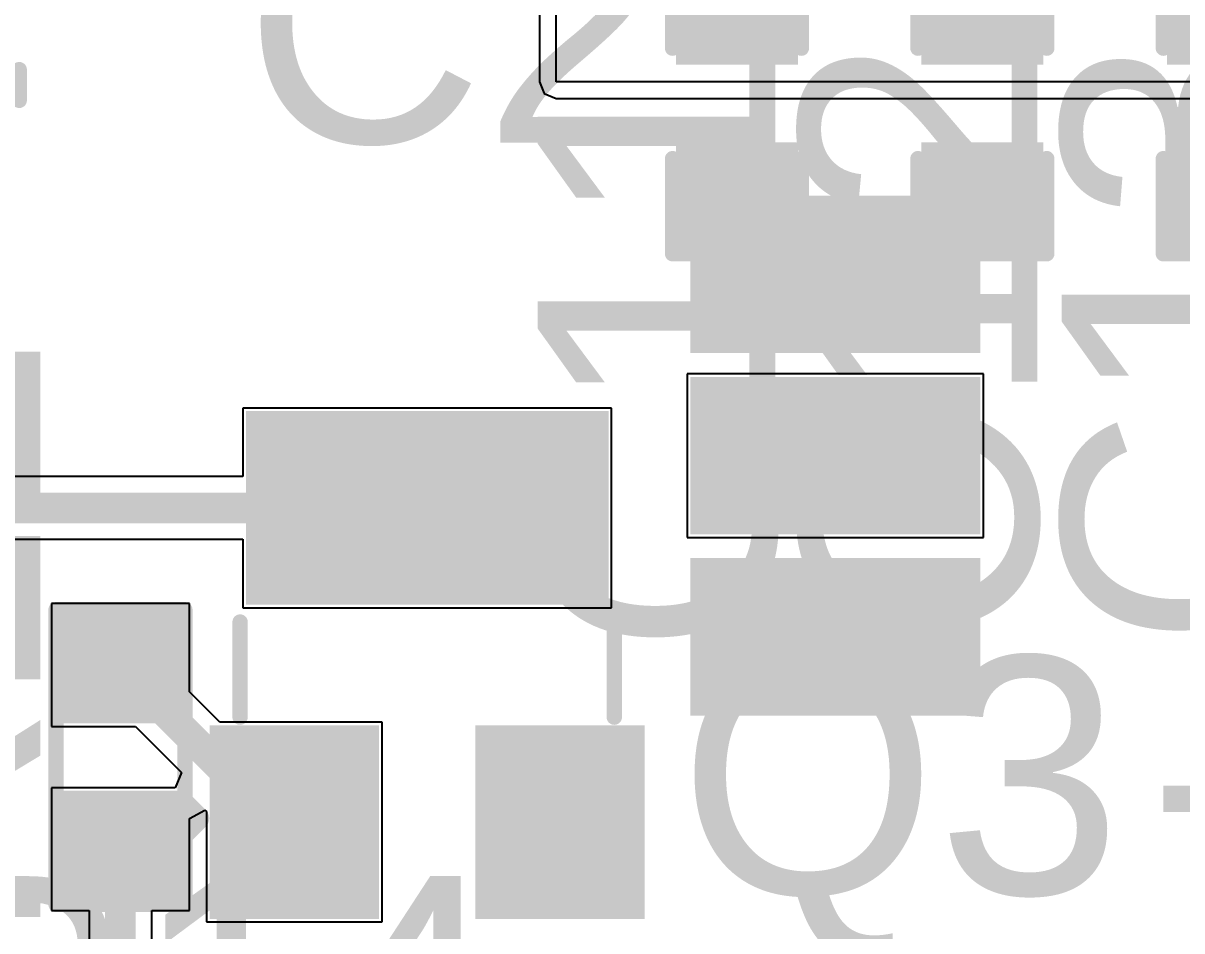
# Model space of a CAD drawing. Header units: millimetres. Extents: x -23 to 83, y -38 to 11.
# Drawn here: x -7.47 to 2.13, y -26.73 to -19.21 of the extents above; entities that cross this region are included whole.
import ezdxf

# ---------------------------------------------------------------- set-up
doc = ezdxf.new("R2010")
doc.units = ezdxf.units.MM
for name, color, linetype in [('BottomLayer', 5, 'Continuous'), ('BottomPaste', 16, 'Continuous'), ('BottomSolder', 6, 'Continuous'), ('TopLayer', 1, 'Continuous'), ('TopOverlay', 2, 'Continuous'), ('TopPaste', 8, 'Continuous'), ('TopSolder', 216, 'Continuous')]:
    doc.layers.add(name, color=color, linetype=linetype)
doc.styles.add('Arial', font='', dxfattribs={"height": 0.2})
doc.styles.get('Arial').set_extended_font_data('Arial')

# ---------------------------------------------------------------- blocks, each defined once
blk = doc.blocks.new('BL_R8812AF1_B_5')
at = {"layer": 'BottomLayer'}
for points in [[(12.4, 6.2), (14.6, 6.2), (14.6, 5.1), (12.4, 5.1)], [(12.4, 4.7), (14.6, 4.7), (14.6, 3.6), (12.4, 3.6)], [(12.4, 3.2), (14.6, 3.2), (14.6, 2.1), (12.4, 2.1)]]:
    blk.add_hatch(color=5, dxfattribs=at).paths.add_polyline_path(points)
at = {"layer": 'BottomPaste'}
for points in [[(12.4, 6.2), (14.6, 6.2), (14.6, 5.1), (12.4, 5.1)], [(12.4, 4.7), (14.6, 4.7), (14.6, 3.6), (12.4, 3.6)], [(12.4, 3.2), (14.6, 3.2), (14.6, 2.1), (12.4, 2.1)]]:
    blk.add_hatch(color=16, dxfattribs=at).paths.add_polyline_path(points)
at = {"layer": 'BottomSolder'}
for points in [[(12.2984, 6.3016), (14.7016, 6.3016), (14.7016, 4.9984), (12.2984, 4.9984)], [(12.2984, 4.8016), (14.7016, 4.8016), (14.7016, 3.4984), (12.2984, 3.4984)], [(12.2984, 3.3016), (14.7016, 3.3016), (14.7016, 1.9984), (12.2984, 1.9984)]]:
    blk.add_hatch(color=6, dxfattribs=at).paths.add_polyline_path(points)
blk = doc.blocks.new('C___0603_22')
at = {"layer": 'TopLayer'}
for points in [[(-0.381, 0.4445), (-0.381, -0.4445), (-1.143, -0.4445), (-1.143, 0.4445)], [(1.143, 0.4445), (1.143, -0.4445), (0.381, -0.4445), (0.381, 0.4445)]]:
    blk.add_hatch(color=1, dxfattribs=at).paths.add_polyline_path(points)
at = {"layer": 'TopPaste'}
for points in [[(-0.381, 0.4445), (-0.381, -0.4445), (-1.143, -0.4445), (-1.143, 0.4445)], [(1.143, 0.4445), (1.143, -0.4445), (0.381, -0.4445), (0.381, 0.4445)]]:
    blk.add_hatch(color=8, dxfattribs=at).paths.add_polyline_path(points)
at = {"layer": 'TopSolder'}
for points in [[(-0.321, 0.5045), (-0.321, -0.5045), (-1.203, -0.5045), (-1.203, 0.5045)], [(1.203, 0.5045), (1.203, -0.5045), (0.321, -0.5045), (0.321, 0.5045)]]:
    blk.add_hatch(color=216, dxfattribs=at).paths.add_polyline_path(points)
at = {"layer": 'TopOverlay', "const_width": 0.127}
for points in [[(-1.2446, 0.5334), (-1.2446, -0.5334)], [(-1.2446, 0.5334), (-0.4572, 0.5334)], [(0.4572, 0.5334), (1.2446, 0.5334)], [(1.2446, 0.5334), (1.2446, -0.5334)], [(-1.2446, -0.5334), (-0.4572, -0.5334)], [(0.4572, -0.5334), (1.2446, -0.5334)]]:
    blk.add_lwpolyline(points, dxfattribs=at)
at = {"layer": 'TopOverlay', "const_width": 0.0635}
for points in [[(-1.2764, 0.5334, 1), (-1.2128, 0.5334, 1)], [(-1.2764, 0.5334, 1), (-1.2128, 0.5334, 1)], [(-0.4889, 0.5334, 1), (-0.4254, 0.5334, 1)], [(0.4254, 0.5334, 1), (0.4889, 0.5334, 1)], [(1.2128, 0.5334, 1), (1.2764, 0.5334, 1)], [(1.2128, 0.5334, 1), (1.2764, 0.5334, 1)], [(-1.2764, -0.5334, 1), (-1.2128, -0.5334, 1)], [(-1.2764, -0.5334, 1), (-1.2128, -0.5334, 1)], [(-0.4889, -0.5334, 1), (-0.4254, -0.5334, 1)], [(0.4254, -0.5334, 1), (0.4889, -0.5334, 1)], [(1.2128, -0.5334, 1), (1.2764, -0.5334, 1)], [(1.2128, -0.5334, 1), (1.2764, -0.5334, 1)]]:
    blk.add_lwpolyline(points, format="xyb", close=True, dxfattribs=at)
blk = doc.blocks.new('C___0603_23')
at = {"layer": 'TopLayer'}
for points in [[(-0.381, 0.4445), (-0.381, -0.4445), (-1.143, -0.4445), (-1.143, 0.4445)], [(1.143, 0.4445), (1.143, -0.4445), (0.381, -0.4445), (0.381, 0.4445)]]:
    blk.add_hatch(color=1, dxfattribs=at).paths.add_polyline_path(points)
at = {"layer": 'TopPaste'}
for points in [[(-0.381, 0.4445), (-0.381, -0.4445), (-1.143, -0.4445), (-1.143, 0.4445)], [(1.143, 0.4445), (1.143, -0.4445), (0.381, -0.4445), (0.381, 0.4445)]]:
    blk.add_hatch(color=8, dxfattribs=at).paths.add_polyline_path(points)
at = {"layer": 'TopSolder'}
for points in [[(-0.321, 0.5045), (-0.321, -0.5045), (-1.203, -0.5045), (-1.203, 0.5045)], [(1.203, 0.5045), (1.203, -0.5045), (0.321, -0.5045), (0.321, 0.5045)]]:
    blk.add_hatch(color=216, dxfattribs=at).paths.add_polyline_path(points)
at = {"layer": 'TopOverlay', "const_width": 0.127}
for points in [[(-1.2446, 0.5334), (-1.2446, -0.5334)], [(-1.2446, 0.5334), (-0.4572, 0.5334)], [(0.4572, 0.5334), (1.2446, 0.5334)], [(1.2446, 0.5334), (1.2446, -0.5334)], [(-1.2446, -0.5334), (-0.4572, -0.5334)], [(0.4572, -0.5334), (1.2446, -0.5334)]]:
    blk.add_lwpolyline(points, dxfattribs=at)
at = {"layer": 'TopOverlay', "const_width": 0.0635}
for points in [[(-1.2764, 0.5334, 1), (-1.2128, 0.5334, 1)], [(-1.2764, 0.5334, 1), (-1.2128, 0.5334, 1)], [(-0.4889, 0.5334, 1), (-0.4254, 0.5334, 1)], [(0.4254, 0.5334, 1), (0.4889, 0.5334, 1)], [(1.2128, 0.5334, 1), (1.2764, 0.5334, 1)], [(1.2128, 0.5334, 1), (1.2764, 0.5334, 1)], [(-1.2764, -0.5334, 1), (-1.2128, -0.5334, 1)], [(-1.2764, -0.5334, 1), (-1.2128, -0.5334, 1)], [(-0.4889, -0.5334, 1), (-0.4254, -0.5334, 1)], [(0.4254, -0.5334, 1), (0.4889, -0.5334, 1)], [(1.2128, -0.5334, 1), (1.2764, -0.5334, 1)], [(1.2128, -0.5334, 1), (1.2764, -0.5334, 1)]]:
    blk.add_lwpolyline(points, format="xyb", close=True, dxfattribs=at)
blk = doc.blocks.new('C___0603_24')
at = {"layer": 'TopLayer'}
for points in [[(-0.381, 0.4445), (-0.381, -0.4445), (-1.143, -0.4445), (-1.143, 0.4445)], [(1.143, 0.4445), (1.143, -0.4445), (0.381, -0.4445), (0.381, 0.4445)]]:
    blk.add_hatch(color=1, dxfattribs=at).paths.add_polyline_path(points)
at = {"layer": 'TopPaste'}
for points in [[(-0.381, 0.4445), (-0.381, -0.4445), (-1.143, -0.4445), (-1.143, 0.4445)], [(1.143, 0.4445), (1.143, -0.4445), (0.381, -0.4445), (0.381, 0.4445)]]:
    blk.add_hatch(color=8, dxfattribs=at).paths.add_polyline_path(points)
at = {"layer": 'TopSolder'}
for points in [[(-0.321, 0.5045), (-0.321, -0.5045), (-1.203, -0.5045), (-1.203, 0.5045)], [(1.203, 0.5045), (1.203, -0.5045), (0.321, -0.5045), (0.321, 0.5045)]]:
    blk.add_hatch(color=216, dxfattribs=at).paths.add_polyline_path(points)
at = {"layer": 'TopOverlay', "const_width": 0.127}
for points in [[(-1.2446, 0.5334), (-0.4572, 0.5334)], [(-1.2446, 0.5334), (-1.2446, -0.5334)], [(0.4572, 0.5334), (1.2446, 0.5334)], [(1.2446, 0.5334), (1.2446, -0.5334)], [(-1.2446, -0.5334), (-0.4572, -0.5334)], [(0.4572, -0.5334), (1.2446, -0.5334)]]:
    blk.add_lwpolyline(points, dxfattribs=at)
at = {"layer": 'TopOverlay', "const_width": 0.0635}
for points in [[(-1.2764, 0.5334, 1), (-1.2128, 0.5334, 1)], [(-1.2764, 0.5334, 1), (-1.2128, 0.5334, 1)], [(-0.4889, 0.5334, 1), (-0.4254, 0.5334, 1)], [(0.4254, 0.5334, 1), (0.4889, 0.5334, 1)], [(1.2128, 0.5334, 1), (1.2764, 0.5334, 1)], [(1.2128, 0.5334, 1), (1.2764, 0.5334, 1)], [(-1.2764, -0.5334, 1), (-1.2128, -0.5334, 1)], [(-1.2764, -0.5334, 1), (-1.2128, -0.5334, 1)], [(-0.4889, -0.5334, 1), (-0.4254, -0.5334, 1)], [(0.4254, -0.5334, 1), (0.4889, -0.5334, 1)], [(1.2128, -0.5334, 1), (1.2764, -0.5334, 1)], [(1.2128, -0.5334, 1), (1.2764, -0.5334, 1)]]:
    blk.add_lwpolyline(points, format="xyb", close=True, dxfattribs=at)
blk = doc.blocks.new('SOT_23_91')
at = {"layer": 'TopLayer'}
for points in [[(-0.41, 1.46), (0.41, 1.46), (0.41, 0.54), (-0.41, 0.54)], [(-1.36, -0.54), (-0.54, -0.54), (-0.54, -1.46), (-1.36, -1.46)], [(0.54, -0.54), (1.36, -0.54), (1.36, -1.46), (0.54, -1.46)]]:
    blk.add_hatch(color=1, dxfattribs=at).paths.add_polyline_path(points)
at = {"layer": 'TopPaste'}
for points in [[(-0.41, 1.46), (0.41, 1.46), (0.41, 0.54), (-0.41, 0.54)], [(-1.36, -0.54), (-0.54, -0.54), (-0.54, -1.46), (-1.36, -1.46)], [(0.54, -0.54), (1.36, -0.54), (1.36, -1.46), (0.54, -1.46)]]:
    blk.add_hatch(color=8, dxfattribs=at).paths.add_polyline_path(points)
at = {"layer": 'TopSolder'}
for points in [[(-0.5116, 1.5616), (0.5116, 1.5616), (0.5116, 0.4384), (-0.5116, 0.4384)], [(-1.4616, -0.4384), (-0.4384, -0.4384), (-0.4384, -1.5616), (-1.4616, -1.5616)], [(0.4384, -0.4384), (1.4616, -0.4384), (1.4616, -1.5616), (0.4384, -1.5616)]]:
    blk.add_hatch(color=216, dxfattribs=at).paths.add_polyline_path(points)
at = {"layer": 'TopOverlay', "const_width": 0.127}
for points in [[(-1.5494, 0.8128), (-1.5494, -0.5842)], [(-0.5588, 0.8128), (-1.5494, 0.8128)], [(1.5494, 0.8128), (0.5588, 0.8128)], [(1.5494, 0.8128), (1.5494, -0.5842)], [(0.3302, -0.7874), (-0.3302, -0.7874)], [(-1.5494, -1.1684), (-1.6764, -1.0414)], [(-1.6764, -1.0414), (-1.6764, -1.2954)], [(-1.5494, -1.1684), (-1.6764, -1.2954)]]:
    blk.add_lwpolyline(points, dxfattribs=at)
at = {"layer": 'TopOverlay', "const_width": 0.0635}
for points in [[(-1.5812, 0.8128, 1), (-1.5176, 0.8128, 1)], [(-1.5812, 0.8128, 1), (-1.5176, 0.8128, 1)], [(-0.5905, 0.8128, 1), (-0.5271, 0.8128, 1)], [(0.5271, 0.8128, 1), (0.5905, 0.8128, 1)], [(1.5176, 0.8128, 1), (1.5812, 0.8128, 1)], [(1.5176, 0.8128, 1), (1.5812, 0.8128, 1)], [(-1.5812, -0.5842, 1), (-1.5176, -0.5842, 1)], [(1.5176, -0.5842, 1), (1.5812, -0.5842, 1)], [(-0.3619, -0.7874, 1), (-0.2984, -0.7874, 1)], [(0.2984, -0.7874, 1), (0.3619, -0.7874, 1)], [(-1.7082, -1.0414, 1), (-1.6446, -1.0414, 1)], [(-1.7082, -1.0414, 1), (-1.6446, -1.0414, 1)], [(-1.5812, -1.1684, 1), (-1.5176, -1.1684, 1)], [(-1.5812, -1.1684, 1), (-1.5176, -1.1684, 1)], [(-1.7082, -1.2954, 1), (-1.6446, -1.2954, 1)], [(-1.7082, -1.2954, 1), (-1.6446, -1.2954, 1)]]:
    blk.add_lwpolyline(points, format="xyb", close=True, dxfattribs=at)
blk = doc.blocks.new('TO_236AB_93')
at = {"layer": 'TopLayer'}
for points in [[(-1.4, 2), (1.4, 2), (1.4, 0.6), (-1.4, 0.6)], [(-1.7, -0.6), (-0.5, -0.6), (-0.5, -2), (-1.7, -2)], [(0.5, -0.6), (1.7, -0.6), (1.7, -2), (0.5, -2)]]:
    blk.add_hatch(color=1, dxfattribs=at).paths.add_polyline_path(points)
at = {"layer": 'TopPaste'}
for points in [[(-1.4, 2), (1.4, 2), (1.4, 0.6), (-1.4, 0.6)], [(-1.7, -0.6), (-0.5, -0.6), (-0.5, -2), (-1.7, -2)], [(0.5, -0.6), (1.7, -0.6), (1.7, -2), (0.5, -2)]]:
    blk.add_hatch(color=8, dxfattribs=at).paths.add_polyline_path(points)
at = {"layer": 'TopSolder'}
for points in [[(-1.5016, 2.1016), (1.5016, 2.1016), (1.5016, 0.4984), (-1.5016, 0.4984)], [(-1.8016, -0.4984), (-0.3984, -0.4984), (-0.3984, -2.1016), (-1.8016, -2.1016)], [(0.3984, -0.4984), (1.8016, -0.4984), (1.8016, -2.1016), (0.3984, -2.1016)]]:
    blk.add_hatch(color=216, dxfattribs=at).paths.add_polyline_path(points)
at = {"layer": 'TopOverlay'}
for points, const_width in [([(-1.5494, -0.4318), (-1.5494, 0.3556)], 0.127), ([(1.5494, -0.4318), (1.5494, 0.3556)], 0.127), ([(-2.032, -1.397), (-2.032, -1.143)], 0.2), ([(-2.032, -1.143), (-1.905, -1.27)], 0.2), ([(-2.032, -1.397), (-1.905, -1.27)], 0.2)]:
    blk.add_lwpolyline(points, dxfattribs=dict(at, const_width=const_width))
for points, const_width in [([(-1.5812, 0.3556, 1), (-1.5176, 0.3556, 1)], 0.0635), ([(1.5176, 0.3556, 1), (1.5812, 0.3556, 1)], 0.0635), ([(-1.5812, -0.4318, 1), (-1.5176, -0.4318, 1)], 0.0635), ([(1.5176, -0.4318, 1), (1.5812, -0.4318, 1)], 0.0635), ([(-2.082, -1.143, 1), (-1.982, -1.143, 1)], 0.1), ([(-2.082, -1.143, 1), (-1.982, -1.143, 1)], 0.1), ([(-1.955, -1.27, 1), (-1.855, -1.27, 1)], 0.1), ([(-1.955, -1.27, 1), (-1.855, -1.27, 1)], 0.1), ([(-2.082, -1.397, 1), (-1.982, -1.397, 1)], 0.1), ([(-2.082, -1.397, 1), (-1.982, -1.397, 1)], 0.1)]:
    blk.add_lwpolyline(points, format="xyb", close=True, dxfattribs=dict(at, const_width=const_width))
blk = doc.blocks.new('R___0603_105')
at = {"layer": 'TopLayer'}
for points in [[(-0.381, 0.4445), (-0.381, -0.4445), (-1.143, -0.4445), (-1.143, 0.4445)], [(1.143, 0.4445), (1.143, -0.4445), (0.381, -0.4445), (0.381, 0.4445)]]:
    blk.add_hatch(color=1, dxfattribs=at).paths.add_polyline_path(points)
at = {"layer": 'TopPaste'}
for points in [[(-0.381, 0.4445), (-0.381, -0.4445), (-1.143, -0.4445), (-1.143, 0.4445)], [(1.143, 0.4445), (1.143, -0.4445), (0.381, -0.4445), (0.381, 0.4445)]]:
    blk.add_hatch(color=8, dxfattribs=at).paths.add_polyline_path(points)
at = {"layer": 'TopSolder'}
for points in [[(-0.2794, 0.5461), (-0.2794, -0.5461), (-1.2446, -0.5461), (-1.2446, 0.5461)], [(1.2446, 0.5461), (1.2446, -0.5461), (0.2794, -0.5461), (0.2794, 0.5461)]]:
    blk.add_hatch(color=216, dxfattribs=at).paths.add_polyline_path(points)
at = {"layer": 'TopOverlay', "const_width": 0.127}
for points in [[(-1.2192, 0.5334), (-1.2192, -0.5334)], [(-1.2192, 0.5334), (1.2192, 0.5334)], [(1.2192, 0.5334), (1.2192, -0.5334)], [(-1.2192, -0.5334), (1.2192, -0.5334)]]:
    blk.add_lwpolyline(points, dxfattribs=at)
at = {"layer": 'TopOverlay', "const_width": 0.0635}
for points in [[(-1.25095, 0.5334, 1), (-1.18745, 0.5334, 1)], [(-1.25095, 0.5334, 1), (-1.18745, 0.5334, 1)], [(1.18745, 0.5334, 1), (1.25095, 0.5334, 1)], [(1.18745, 0.5334, 1), (1.25095, 0.5334, 1)], [(-1.25095, -0.5334, 1), (-1.18745, -0.5334, 1)], [(-1.25095, -0.5334, 1), (-1.18745, -0.5334, 1)], [(1.18745, -0.5334, 1), (1.25095, -0.5334, 1)], [(1.18745, -0.5334, 1), (1.25095, -0.5334, 1)]]:
    blk.add_lwpolyline(points, format="xyb", close=True, dxfattribs=at)

msp = doc.modelspace()

# ---------------------------------------------------------------- linework, layer by layer
at = {"layer": 'BottomLayer'}
for p, q in [((0.4866, -22.1166), (-1.9674, -22.1166)), ((-1.9674, -22.1166), (-1.9674, -23.4706)), ((0.4866, -23.4706), (0.4866, -22.1166)), ((-1.9674, -23.4706), (0.4866, -23.4706))]:
    msp.add_line(p, q, dxfattribs=at)
at = {"layer": 'TopLayer'}
for p, q in [((-3.0531, -19.6996), (-3.0531, -14.858)), ((-3.1905, -18.8583), (-3.1905, -19.6996)), ((-3.1905, -19.6996), (-3.1503, -19.7968)), ((5.0546, -19.6996), (-3.0531, -19.6996)), ((-3.1503, -19.7968), (-3.0531, -19.8371)), ((-3.0531, -19.8371), (4.5744, -19.8371)), ((-2.5929, -22.3995), (-5.6469, -22.3995)), ((-5.6469, -22.3995), (-5.6469, -22.9675)), ((-2.5929, -24.0535), (-2.5929, -22.3995)), ((-5.6469, -22.9675), (-8.0924, -22.9675)), ((-8.0924, -23.4855), (-5.6469, -23.4855)), ((-5.6469, -23.4855), (-5.6469, -24.0535)), ((-6.0884, -24.0185), (-7.2314, -24.0185)), ((-7.2314, -24.0185), (-7.2314, -25.0345)), ((-6.0884, -24.7477), (-6.0884, -24.0185)), ((-5.6469, -24.0535), (-2.5929, -24.0535)), ((-5.8366, -24.9995), (-6.0884, -24.7477)), ((-7.2314, -25.0345), (-6.5341, -25.0345)), ((-6.5341, -25.0345), (-6.1531, -25.4155)), ((-4.4929, -24.9995), (-5.8366, -24.9995)), ((-4.4929, -26.6535), (-4.4929, -24.9995)), ((-6.1531, -25.4155), (-6.2057, -25.5425)), ((-6.2057, -25.5425), (-7.2314, -25.5425)), ((-7.2314, -25.5425), (-7.2314, -26.5585)), ((-6.0884, -25.7969), (-5.9614, -25.729)), ((-6.0884, -26.5585), (-6.0884, -25.7969)), ((-5.9614, -25.729), (-5.9469, -25.7387)), ((-5.9469, -25.7387), (-5.9469, -26.6535)), ((-7.2314, -26.5585), (-6.9189, -26.5585)), ((-6.9189, -26.5585), (-6.9189, -27.0459)), ((-6.4009, -26.9386), (-6.4009, -26.5585)), ((-6.4009, -26.5585), (-6.0884, -26.5585)), ((-5.9469, -26.6535), (-4.4929, -26.6535))]:
    msp.add_line(p, q, dxfattribs=at)
at = {"layer": 'TopLayer', "const_width": 0.254}
for points in [[(-8.5133, -23.2265), (-4.1199, -23.2265)], [(-6.6598, -24.5425), (-5.7327, -25.4696)], [(-5.7327, -25.4696), (-5.0723, -25.4696)], [(-6.6599, -27.0459), (-6.6599, -26.0505)]]:
    msp.add_lwpolyline(points, dxfattribs=at)
at = {"layer": 'TopLayer', "const_width": 0.127}
for points in [[(-4.1834, -23.2265, 1), (-4.0564, -23.2265, 1)], [(-6.7233, -24.5425, 1), (-6.5963, -24.5425, 1)], [(-5.7962, -25.4696, 1), (-5.6692, -25.4696, 1)], [(-5.7962, -25.4696, 1), (-5.6692, -25.4696, 1)], [(-5.1358, -25.4696, 1), (-5.0088, -25.4696, 1)], [(-6.7234, -26.0505, 1), (-6.5964, -26.0505, 1)]]:
    msp.add_lwpolyline(points, format="xyb", close=True, dxfattribs=at)

# ---------------------------------------------------------------- block references
for name, p, rotation in [('BL_R8812AF1_B_5', (12.7596, -18.6436), 180), ('C___0603_22', (-1.5546, -19.8783), 90), ('C___0603_23', (0.4775, -19.8783), 90), ('C___0603_24', (2.5095, -19.8783), 90), ('SOT_23_91', (-9.1745, -20.8943), 180), ('R___0603_105', (-6.6599, -25.2885), 90)]:
    msp.add_blockref(name, p, dxfattribs=dict(rotation=rotation))
msp.add_blockref('TO_236AB_93', (-4.1199, -24.5265))

# ---------------------------------------------------------------- texts
at = {"layer": 'TopOverlay', "style": 'Arial'}
for s, p in [('C2', (-5.6378, -20.2036)), ('Q3', (-2.0362, -26.4237)), ('J2', (1.4237, -27.4951)), ('R14', (-8.5392, -28.2427))]:
    msp.add_text(s, height=1.9685, dxfattribs=at).set_placement(p)
for s, p in [('C12', (0.9327, -24.3753)), ('C13', (3.103, -24.3817)), ('C11', (-1.2377, -24.4375)), ('R12', (-7.3224, -26.839))]:
    msp.add_text(s, height=1.9685, rotation=90, dxfattribs=at).set_placement(p)

doc.saveas('drawing.dxf')
